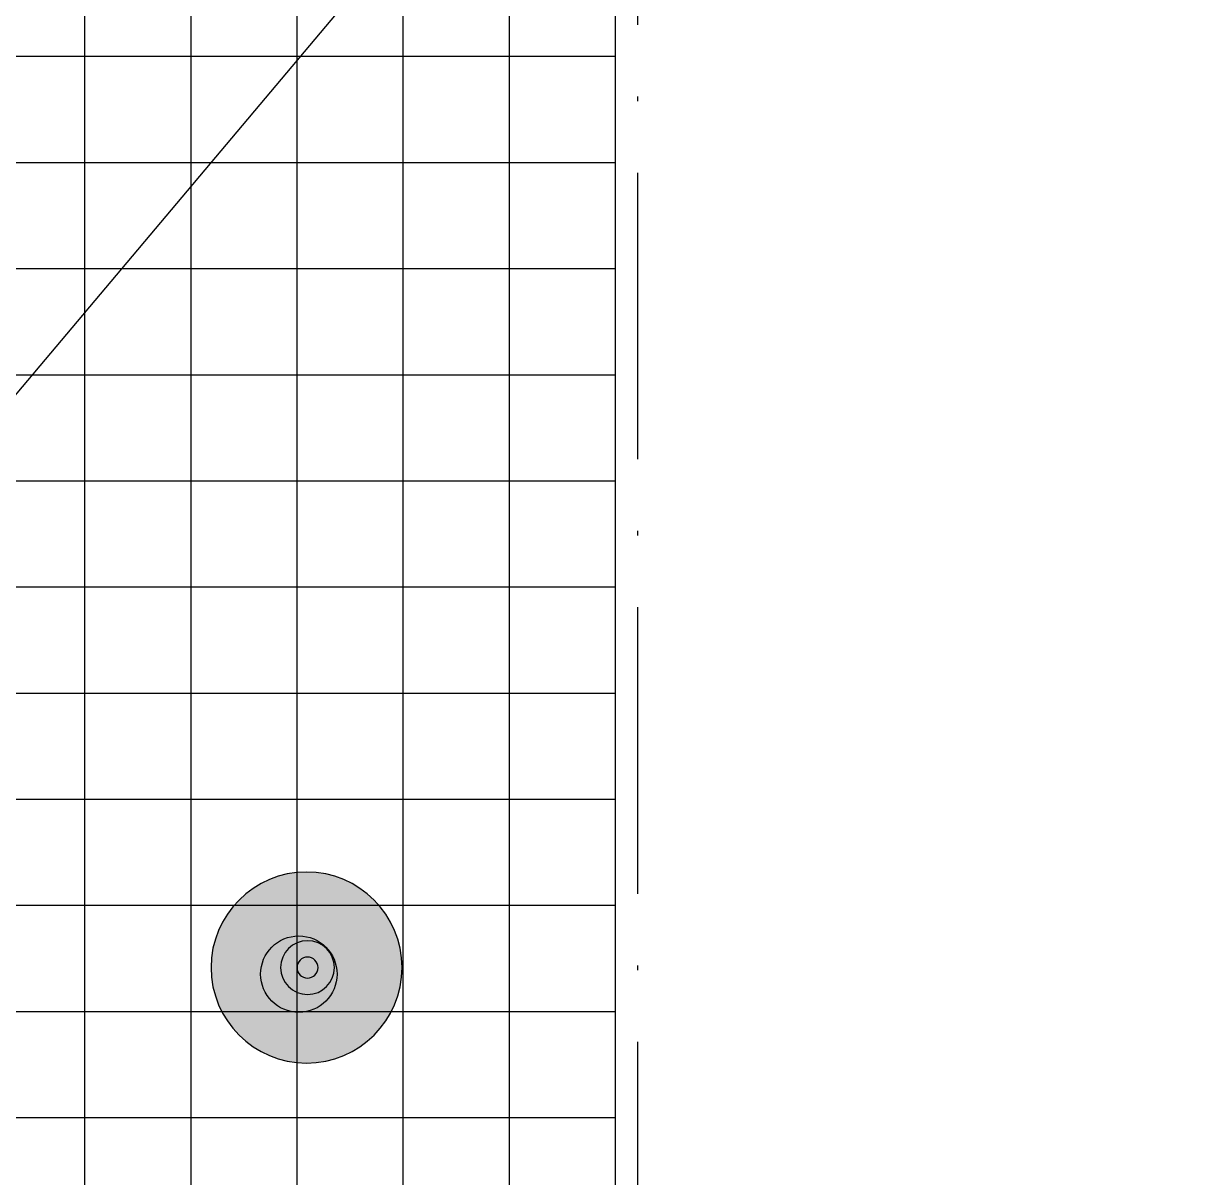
# Model space of a CAD drawing. Header units: millimetres. Extents: x -1985 to 969, y 203 to 500.
# Drawn here: x -1807.1 to -1782.61, y 397.19 to 421.36 of the extents above; entities that cross this region are included whole.
import ezdxf

# ---------------------------------------------------------------- set-up
doc = ezdxf.new("R2010")
doc.units = ezdxf.units.MM
doc.linetypes.add('ACAD_ISO10W100', pattern=[18, 12, -3, 0, -3])
for name, color, linetype in [('А_16', 7, 'Continuous'), ('надписи', 7, 'Continuous'), ('ШПАЛА', 7, 'Continuous')]:
    doc.layers.add(name, color=color, linetype=linetype)

# ---------------------------------------------------------------- blocks, each defined once
blk = doc.blocks.new('Метал. анкер')
h = blk.add_hatch(color=3)
edge = h.paths.add_edge_path(flags=16)
edge.add_arc((-135428.2774971357, -15828.93011964157), 28.18637284503347, 0, 360)
edge = h.paths.add_edge_path()
edge.add_arc((-135428.3604541049, -15827.89484554966), 99.99999999999999, 0, 360)
h = blk.add_hatch(color=0)
edge = h.paths.add_edge_path()
edge.add_arc((-135428.2774971357, -15828.93011964157), 28.18637284503347, 0, 360)
edge = h.paths.add_edge_path(flags=17)
edge.add_arc((-135428.2774971357, -15828.93011964157), 11, 0, 360)
h = blk.add_hatch(color=4)
edge = h.paths.add_edge_path()
edge.add_arc((-135428.2774971357, -15828.93011964157), 11, 0, 360)
at = {"color": 0}
for centre, radius in [((-135428.3604541049, -15827.89484554966), 99.99999999999999), ((-135428.2774971357, -15828.93011964157), 28.18637284503347)]:
    blk.add_circle(centre, radius, dxfattribs=at)
blk.add_circle((-135428.2774971357, -15828.93011964157), 11)

msp = doc.modelspace()

# ---------------------------------------------------------------- linework, layer by layer
at = {"color": 252}
for p, q in [((-1805.806905705901, 384.5288635472282), (-1805.806905705901, 430.3714994388139)), ((-1803.584405705901, 384.5316753188729), (-1803.584405705901, 430.3714994388139)), ((-1801.361905705901, 384.5344870905176), (-1801.361905705901, 430.3714994388139)), ((-1799.139405705901, 384.5372988621623), (-1799.139405705901, 430.3714994388139)), ((-1796.916905705901, 384.540110633807), (-1796.916905705901, 430.3714994388139)), ((-1794.694405705901, 384.5429224054516), (-1794.694405705901, 430.3714994388139)), ((-1836.274612301099, 420.6717035776023), (-1794.694405705902, 420.6717035776024)), ((-1836.293431604704, 418.4492035776023), (-1794.694405705902, 418.4492035776024)), ((-1836.312250908308, 416.2267035776023), (-1794.694405705902, 416.2267035776024)), ((-1836.331070211913, 414.0042035776023), (-1794.694405705901, 414.0042035776023)), ((-1836.349889515517, 411.7817035776023), (-1794.694405705901, 411.7817035776023)), ((-1836.368708819122, 409.5592035776023), (-1794.694405705901, 409.5592035776024)), ((-1836.387528122726, 407.3367035776023), (-1794.694405705901, 407.3367035776022)), ((-1836.40634742633, 405.1142035776023), (-1794.694405705901, 405.1142035776023)), ((-1836.425166729935, 402.8917035776024), (-1794.694405705901, 402.8917035776024)), ((-1836.443986033539, 400.6692035776024), (-1794.694405705901, 400.6692035776024)), ((-1836.462805337144, 398.4467035776023), (-1794.694405705901, 398.4467035776023))]:
    msp.add_line(p, q, dxfattribs=at)
msp.add_circle((-1801.32690336483, 401.4510927778774), 0.8)
at = {"layer": 'А_16', "color": 250, "linetype": 'ACAD_ISO10W100', "ltscale": 0.5}
msp.add_lwpolyline([(-1794.234049509859, 436.4332233804721), (-1794.234049509859, 374.4332233804721)], dxfattribs=at)
at = {"layer": 'надписи'}
msp.add_lwpolyline([(-1815.300163109047, 404.0378227775377), (-1779.319996624612, 446.7728737252196), (-1733.608257513138, 446.7728737252196), (-1679.775873529622, 408.4706519401675)], dxfattribs=at)

# ---------------------------------------------------------------- block references
at = {"layer": 'ШПАЛА', "color": 0, "extrusion": (0, 0, -1), "xscale": 0.01999999999998181, "yscale": 0.01999999999998181, "zscale": -0.02, "rotation": 270}
msp.add_blockref('Метал. анкер', (2117.723489434444, -2306.978618680467), dxfattribs=at)

doc.saveas('drawing.dxf')
